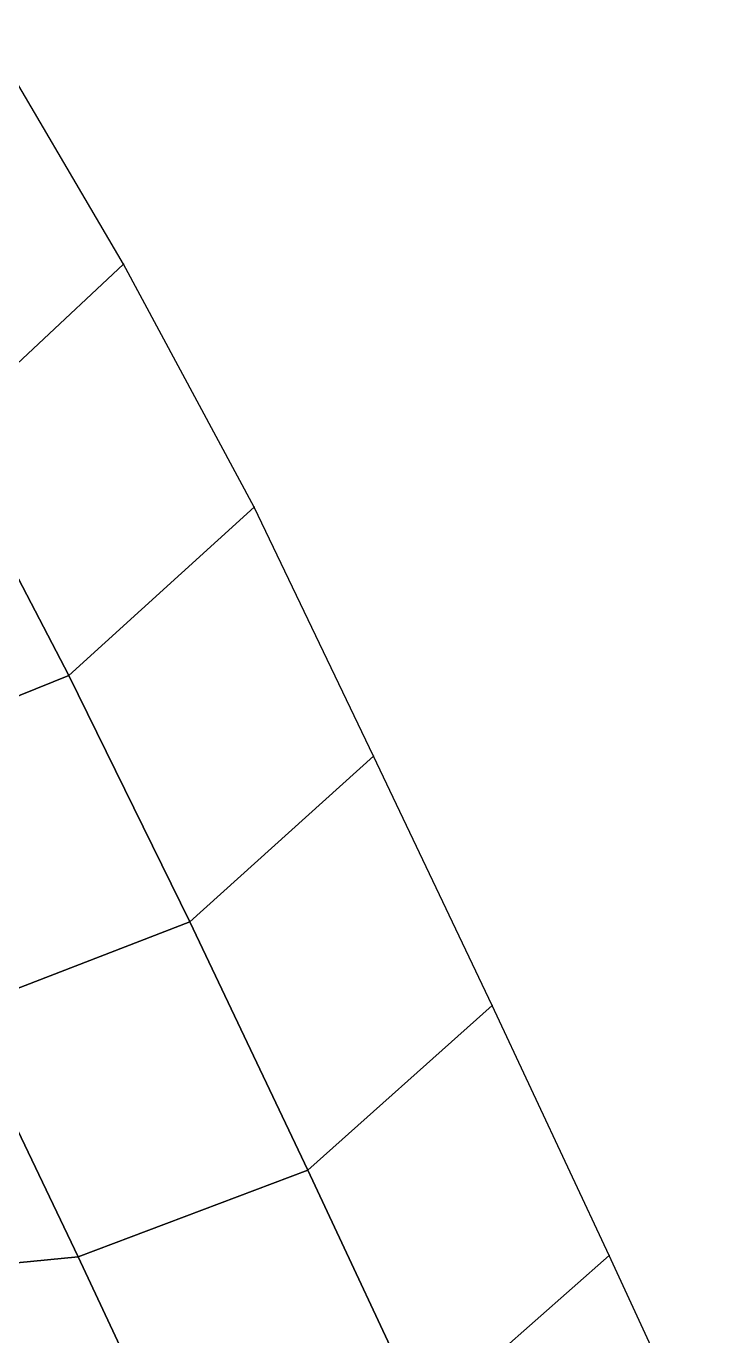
# Model space of a CAD drawing. Extents: x 380827 to 407438, y 6452886 to 6483357.
# Drawn here: x 391290 to 391593, y 6460430 to 6460998 of the extents above; entities that cross this region are included whole.
import ezdxf

# ---------------------------------------------------------------- set-up
doc = ezdxf.new("R2010")
doc.units = 0
for name, color, linetype in [('MESH_BOUND', 25, 'CONTINUOUS'), ('MESH_ELEMS', 18, 'CONTINUOUS'), ('MESH_NODES', 18, 'CONTINUOUS')]:
    doc.layers.add(name, color=color, linetype=linetype)

msp = doc.modelspace()

# ---------------------------------------------------------------- linework, layer by layer
at = {"layer": 'MESH_BOUND', "color": 25}
for points in [[(391332.056, 6460894.66, -0.005), (391271.408, 6460997.89, -0.003)], [(391388.746, 6460789.23, -0.001), (391332.056, 6460894.66, -0.005)], [(391440.55, 6460681.3, -0.005), (391388.746, 6460789.23, -0.001)], [(391492.03, 6460573.2, -0.001), (391440.55, 6460681.3, -0.005)], [(391542.81, 6460464.76, -0.004), (391492.03, 6460573.2, -0.001)], [(391592.909, 6460356.01, -0.001), (391542.81, 6460464.76, -0.004)]]:
    msp.add_polyline3d(points, dxfattribs=at)
at = {"layer": 'MESH_ELEMS', "color": 178}
for points in [[(391253.569, 6460821.26, -0.01), (391332.056, 6460894.66, -0.005), (391271.408, 6460997.89, -0.003), (391196.988, 6460925.59, -0.01)], [(391308.399, 6460716.33, -0.01), (391388.746, 6460789.23, -0.001), (391332.056, 6460894.66, -0.005), (391253.569, 6460821.26, -0.01)], [(391209.572, 6460676.41, -0.019), (391308.399, 6460716.33, -0.01), (391253.569, 6460821.26, -0.01), (391154.91, 6460782.27, -0.013)], [(391308.399, 6460716.33, -0.01), (391360.904, 6460609.47, -0.01), (391440.55, 6460681.3, -0.005), (391388.746, 6460789.23, -0.001)], [(391261.233, 6460570.96, -0.224), (391360.904, 6460609.47, -0.01), (391308.399, 6460716.33, -0.01), (391209.572, 6460676.41, -0.019)], [(391360.904, 6460609.47, -0.01), (391412.037, 6460501.8, -0.01), (391492.03, 6460573.2, -0.001), (391440.55, 6460681.3, -0.005)], [(391261.233, 6460570.96, -0.224), (391312.477, 6460464.17, -0.089), (391412.037, 6460501.8, -0.01), (391360.904, 6460609.47, -0.01)], [(391205.904, 6460453.74, -0.825), (391312.477, 6460464.17, -0.089), (391261.233, 6460570.96, -0.224), (391154.462, 6460559.97, -0.446)], [(391412.037, 6460501.8, -0.01), (391462.534, 6460393.93, -0.018), (391542.81, 6460464.76, -0.004), (391492.03, 6460573.2, -0.001)], [(391312.477, 6460464.17, -0.089), (391362.817, 6460356.83, -0.693), (391462.534, 6460393.93, -0.018), (391412.037, 6460501.8, -0.01)], [(391205.904, 6460453.74, -0.825), (391256.313, 6460347.06, -3.373), (391362.817, 6460356.83, -0.693), (391312.477, 6460464.17, -0.089)], [(391462.534, 6460393.93, -0.018), (391512.692, 6460285.58, -0.019), (391592.909, 6460356.01, -0.001), (391542.81, 6460464.76, -0.004)]]:
    msp.add_3dface(points, dxfattribs=at)
at = {"layer": 'MESH_NODES', "color": 18}
for p in [(391332.056, 6460894.66, -0.005), (391388.746, 6460789.23, -0.001), (391308.399, 6460716.33, -0.01), (391440.55, 6460681.3, -0.005), (391360.904, 6460609.47, -0.01), (391492.03, 6460573.2, -0.001), (391412.037, 6460501.8, -0.01), (391312.477, 6460464.17, -0.089), (391542.81, 6460464.76, -0.004)]:
    msp.add_point(p, dxfattribs=at)

doc.saveas('drawing.dxf')
